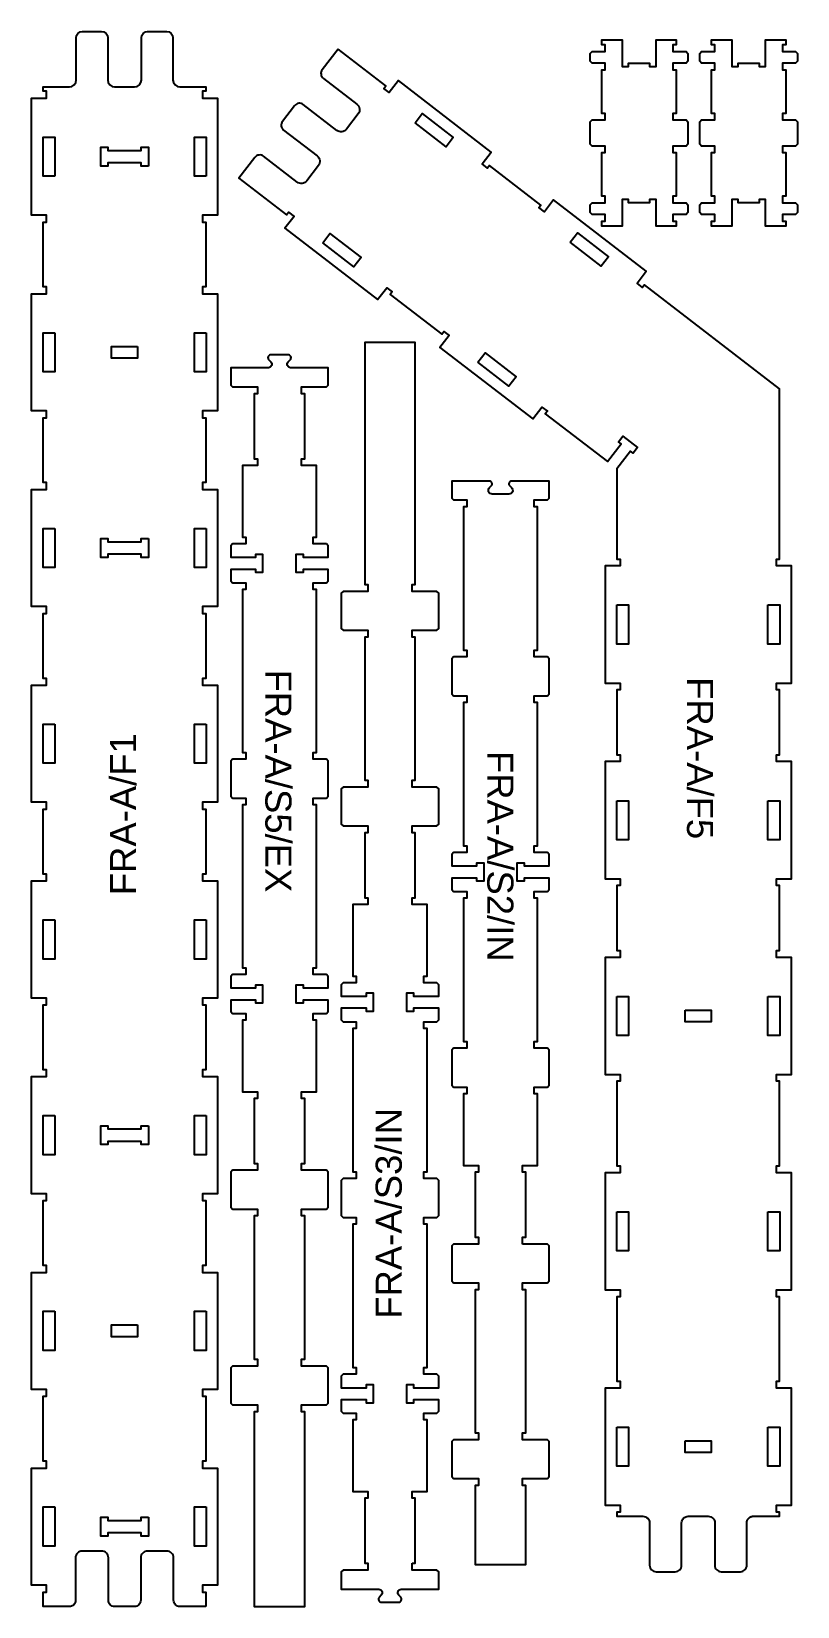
# Model space of a CAD drawing. Header units: millimetres. Extents: x 213 to 1387, y 193 to 2607.
import ezdxf

# ---------------------------------------------------------------- set-up
doc = ezdxf.new("R2010")
doc.units = ezdxf.units.MM
for name, color, linetype, true_color in [('1_ANYTOOL_1MMDEEP_INSIDE', 2, 'Continuous', 0xffff00), ('3_ANYTOOL_CUTTHROUGH_INSID', 4, 'Continuous', 0x00ffff), ('6_ANYTOOL_CUTTHROUGH_OUTSI', 5, 'Continuous', 0x0000ff)]:
    doc.layers.add(name, color=color, linetype=linetype, true_color=true_color)
doc.styles.add('textstyle11', font='standard')
doc.styles.add('textstyle12', font='standard')
doc.styles.add('textstyle13', font='standard')
doc.styles.add('textstyle14', font='standard')
doc.styles.add('textstyle15', font='standard')

msp = doc.modelspace()

# ---------------------------------------------------------------- linework, layer by layer
at = {"layer": '3_ANYTOOL_CUTTHROUGH_INSID'}
for points in [[(800.9, 2467.1), (811.9, 2481.3), (859.4, 2444.7), (848.5, 2430.5)], [(248.5, 2385.4), (230.5, 2385.4), (230.5, 2445.4), (248.5, 2445.4)], [(480.5, 2385.4), (462.5, 2385.4), (462.5, 2445.4), (480.5, 2445.4)], [(392, 2400.9), (381, 2400.9), (381, 2405.9), (330, 2405.9), (330, 2400.9), (319, 2400.9), (319, 2429.9), (330, 2429.9), (330, 2424.9), (381, 2424.9), (381, 2429.9), (392, 2429.9)], [(659.4, 2283.2), (670.4, 2297.4), (718, 2260.9), (707, 2246.6)], [(1038.7, 2284.1), (1049.7, 2298.4), (1097.2, 2261.8), (1086.2, 2247.6)], [(248.5, 2145.4), (248.5, 2085.4), (230.5, 2085.4), (230.5, 2145.4)], [(480.5, 2145.4), (480.5, 2085.4), (462.5, 2085.4), (462.5, 2145.4)], [(375.5, 2124.4), (375.5, 2106.4), (335.5, 2106.4), (335.5, 2124.4)], [(897.2, 2100.3), (908.2, 2114.5), (955.8, 2077.9), (944.8, 2063.7)], [(248.5, 1845.4), (248.5, 1785.4), (230.5, 1785.4), (230.5, 1845.4)], [(480.5, 1845.4), (480.5, 1785.4), (462.5, 1785.4), (462.5, 1845.4)], [(392, 1829.9), (392, 1800.9), (381, 1800.9), (381, 1805.9), (330, 1805.9), (330, 1800.9), (319, 1800.9), (319, 1829.9), (330, 1829.9), (330, 1824.9), (381, 1824.9), (381, 1829.9)], [(1110, 1728.1), (1128, 1728.1), (1128, 1668.1), (1110, 1668.1)], [(1342, 1728.1), (1360, 1728.1), (1360, 1668.1), (1342, 1668.1)], [(248.5, 1545.4), (248.5, 1485.4), (230.5, 1485.4), (230.5, 1545.4)], [(480.5, 1545.4), (480.5, 1485.4), (462.5, 1485.4), (462.5, 1545.4)], [(1110, 1428.1), (1128, 1428.1), (1128, 1368.1), (1110, 1368.1)], [(1342, 1428.1), (1360, 1428.1), (1360, 1368.1), (1342, 1368.1)], [(248.5, 1245.4), (248.5, 1185.4), (230.5, 1185.4), (230.5, 1245.4)], [(480.5, 1245.4), (480.5, 1185.4), (462.5, 1185.4), (462.5, 1245.4)], [(1110, 1128.1), (1128, 1128.1), (1128, 1068.1), (1110, 1068.1)], [(1342, 1128.1), (1360, 1128.1), (1360, 1068.1), (1342, 1068.1)], [(1215, 1107.1), (1255, 1107.1), (1255, 1089.1), (1215, 1089.1)], [(248.5, 945.4), (248.5, 885.4), (230.5, 885.4), (230.5, 945.4)], [(480.5, 945.4), (480.5, 885.4), (462.5, 885.4), (462.5, 945.4)], [(392, 929.9), (392, 900.9), (381, 900.9), (381, 905.9), (330, 905.9), (330, 900.9), (319, 900.9), (319, 929.9), (330, 929.9), (330, 924.9), (381, 924.9), (381, 929.9)], [(1110, 798), (1128, 798), (1128, 738), (1110, 738)], [(1342, 798), (1360, 798), (1360, 738), (1342, 738)], [(248.5, 645.4), (248.5, 585.4), (230.5, 585.4), (230.5, 645.4)], [(480.5, 645.4), (480.5, 585.4), (462.5, 585.4), (462.5, 645.4)], [(375.5, 624.4), (375.5, 606.4), (335.5, 606.4), (335.5, 624.4)], [(1110, 468), (1128, 468), (1128, 408), (1110, 408)], [(1342, 468), (1360, 468), (1360, 408), (1342, 408)], [(1215, 447), (1255, 447), (1255, 429), (1215, 429)], [(248.5, 345.4), (248.5, 285.4), (230.5, 285.4), (230.5, 345.4)], [(480.5, 345.4), (480.5, 285.4), (462.5, 285.4), (462.5, 345.4)], [(392, 329.9), (392, 300.9), (381, 300.9), (381, 305.9), (330, 305.9), (330, 300.9), (319, 300.9), (319, 329.9), (330, 329.9), (330, 324.9), (381, 324.9), (381, 329.9)]]:
    msp.add_lwpolyline(points, close=True, dxfattribs=at)
at = {"layer": '6_ANYTOOL_CUTTHROUGH_OUTSI'}
for points in [[(480.2, 192.9), (440.2, 192.9, -0.414214), (430.7, 202.4), (430.7, 267.4, 0.414214), (420.2, 277.9), (390.7, 277.9, 0.414214), (380.2, 267.4), (380.2, 202.4, -0.414214), (370.7, 192.9), (340.2, 192.9, -0.414214), (330.7, 202.4), (330.7, 267.4, 0.414214), (320.2, 277.9), (290.7, 277.9, 0.414214), (280.2, 267.4), (280.2, 202.4, -0.414214), (270.7, 192.9), (230.7, 192.9), (230.7, 215.1), (235.7, 215.1), (235.7, 225.6), (212.7, 225.6), (212.7, 405.1), (235.7, 405.1), (235.7, 415.6), (230.7, 415.6), (230.7, 515.1), (235.7, 515.1), (235.7, 525.6), (212.7, 525.6), (212.7, 705.1), (235.7, 705.1), (235.7, 715.6), (230.7, 715.6), (230.7, 815.1), (235.7, 815.1), (235.7, 825.6), (212.7, 825.6), (212.7, 1005.1), (235.7, 1005.1), (235.7, 1015.6), (230.7, 1015.6), (230.7, 1115.1), (235.7, 1115.1), (235.7, 1125.6), (212.7, 1125.6), (212.7, 1305.1), (235.7, 1305.1), (235.7, 1315.6), (230.7, 1315.6), (230.7, 1415.1), (235.7, 1415.1), (235.7, 1425.6), (212.7, 1425.6), (212.7, 1605.1), (235.7, 1605.1), (235.7, 1615.6), (230.7, 1615.6), (230.7, 1715.1), (235.7, 1715.1), (235.7, 1725.6), (212.7, 1725.6), (212.7, 1905.1), (235.7, 1905.1), (235.7, 1915.6), (230.7, 1915.6), (230.7, 2015.1), (235.7, 2015.1), (235.7, 2025.6), (212.7, 2025.6), (212.7, 2205.1), (235.7, 2205.1), (235.7, 2215.6), (230.7, 2215.6), (230.7, 2315.1), (235.7, 2315.1), (235.7, 2325.6), (212.7, 2325.6), (212.7, 2505.1), (235.7, 2505.1), (235.7, 2515.6), (230.7, 2515.6), (230.7, 2522.1), (270.8, 2522.1), (274.6, 2522.9), (278.2, 2525.2), (280.5, 2528.8), (281.2, 2532.6), (281.2, 2597.6), (281.9, 2601.1), (284, 2604.3), (287.3, 2606.5), (290.8, 2607.1), (320.2, 2607.1), (323.7, 2606.5), (327, 2604.3), (329.1, 2601.1), (329.7, 2597.6), (329.7, 2532.6), (330.5, 2528.8), (332.8, 2525.2), (336.4, 2522.9), (340.2, 2522.1), (370.8, 2522.1), (374.6, 2522.9), (378.2, 2525.2), (380.5, 2528.8), (381.2, 2532.6), (381.2, 2597.6), (381.9, 2601.1), (384, 2604.3), (387.3, 2606.5), (390.8, 2607.1), (420.2, 2607.1), (423.7, 2606.5), (427, 2604.3), (429.1, 2601.1), (429.7, 2597.6), (429.7, 2532.6), (430.5, 2528.8), (432.8, 2525.2), (436.4, 2522.9), (440.2, 2522.1), (480.2, 2522.1), (480.2, 2515.6), (475.2, 2515.6), (475.2, 2505.1), (498.2, 2505.1), (498.2, 2325.6), (475.2, 2325.6), (475.2, 2315.1), (480.2, 2315.1), (480.2, 2215.6), (475.2, 2215.6), (475.2, 2205.1), (498.2, 2205.1), (498.2, 2025.6), (475.2, 2025.6), (475.2, 2015.1), (480.2, 2015.1), (480.2, 1915.6), (475.2, 1915.6), (475.2, 1905.1), (498.2, 1905.1), (498.2, 1725.6), (475.2, 1725.6), (475.2, 1715.1), (480.2, 1715.1), (480.2, 1615.6), (475.2, 1615.6), (475.2, 1605.1), (498.2, 1605.1), (498.2, 1425.6), (475.2, 1425.6), (475.2, 1415.1), (480.2, 1415.1), (480.2, 1315.6), (475.2, 1315.6), (475.2, 1305.1), (498.2, 1305.1), (498.2, 1125.6), (475.2, 1125.6), (475.2, 1115.1), (480.2, 1115.1), (480.2, 1015.6), (475.2, 1015.6), (475.2, 1005.1), (498.2, 1005.1), (498.2, 825.6), (475.2, 825.6), (475.2, 815.1), (480.2, 815.1), (480.2, 715.6), (475.2, 715.6), (475.2, 705.1), (498.2, 705.1), (498.2, 525.6), (475.2, 525.6), (475.2, 515.1), (480.2, 515.1), (480.2, 415.6), (475.2, 415.6), (475.2, 405.1), (498.2, 405.1), (498.2, 225.6), (475.2, 225.6), (475.2, 215.1), (480.2, 215.1)], [(682.9, 2580.2), (658.5, 2548.5, 0.414214), (660.3, 2535.2), (711.8, 2495.5, -0.414214), (713.7, 2480.8), (695.7, 2457.4, -0.414214), (681, 2455.5), (629.5, 2495.2, 0.414214), (616.2, 2493.4), (597.6, 2469.2, 0.414214), (599.3, 2455.9), (650.8, 2416.3, -0.414214), (652.7, 2401.6), (634.8, 2378.2, -0.414214), (620, 2376.3), (568.5, 2415.9, 0.414214), (555.2, 2414.2), (530.8, 2382.4), (603.9, 2326.2), (607, 2330.2), (615.3, 2323.8), (601.3, 2305.5), (743.5, 2196.1), (757.6, 2214.3), (765.9, 2207.9), (762.8, 2204), (841.7, 2143.3), (844.8, 2147.3), (853.1, 2140.9), (839, 2122.6), (981.3, 2013.2), (995.3, 2031.4), (1003.7, 2025), (1000.6, 2021), (1095.7, 1947.9), (1116.7, 1975.3), (1112.8, 1978.3), (1119.2, 1986.6), (1141.8, 1969.2), (1135.4, 1960.9), (1131.4, 1964), (1110.3, 1936.5), (1110.3, 1798.4), (1115.3, 1798.4), (1115.3, 1787.9), (1092.3, 1787.9), (1092.3, 1608.4), (1115.3, 1608.4), (1115.3, 1597.9), (1110.3, 1597.9), (1110.3, 1498.4), (1115.3, 1498.4), (1115.3, 1487.9), (1092.3, 1487.9), (1092.3, 1308.4), (1115.3, 1308.4), (1115.3, 1297.9), (1110.3, 1297.9), (1110.3, 1198.4), (1115.3, 1198.4), (1115.3, 1187.9), (1092.3, 1187.9), (1092.3, 1008.4), (1115.3, 1008.4), (1115.3, 997.9), (1110.3, 997.9), (1110.3, 868.3), (1115.3, 868.3), (1115.3, 857.8), (1092.3, 857.8), (1092.3, 678.3), (1115.3, 678.3), (1115.3, 667.8), (1110.3, 667.8), (1110.3, 538.2), (1115.3, 538.2), (1115.3, 527.7), (1092.3, 527.7), (1092.3, 348.2), (1115.3, 348.2), (1115.3, 337.7), (1110.3, 337.7), (1110.3, 331.2), (1150.3, 331.2, -0.414214), (1160.5, 321), (1160.5, 256, 0.414214), (1170.3, 246.2), (1199.8, 246.2, 0.414214), (1209.5, 256), (1209.5, 321, -0.414214), (1219.8, 331.2), (1250.3, 331.2, -0.414214), (1260.5, 321), (1260.5, 256, 0.414214), (1270.3, 246.2), (1299.8, 246.2, 0.414214), (1309.5, 256), (1309.5, 321), (1309.5, 321.2), (1309.5, 321.4), (1309.5, 321.6), (1309.5, 321.9), (1309.6, 322.1), (1309.6, 322.3), (1309.6, 322.6), (1309.7, 322.8), (1309.7, 323.1), (1309.8, 323.3), (1309.8, 323.5), (1309.9, 323.8), (1310, 324), (1310.1, 324.3), (1310.1, 324.5), (1310.2, 324.7), (1310.3, 325), (1310.4, 325.2), (1310.5, 325.4), (1310.7, 325.7), (1310.8, 325.9), (1310.9, 326.1), (1311, 326.3), (1311.2, 326.6), (1311.3, 326.8), (1311.5, 327), (1311.6, 327.2), (1311.8, 327.4), (1312, 327.6), (1312.1, 327.8), (1312.3, 328), (1312.5, 328.2), (1312.7, 328.4), (1312.9, 328.6), (1313.1, 328.7), (1313.3, 328.9), (1313.5, 329.1), (1313.7, 329.2), (1313.9, 329.4), (1314.1, 329.5), (1314.4, 329.7), (1314.6, 329.8), (1314.8, 329.9), (1315.1, 330.1), (1315.3, 330.2), (1315.5, 330.3), (1315.7, 330.4), (1316, 330.5), (1316.2, 330.6), (1316.5, 330.7), (1316.7, 330.7), (1316.9, 330.8), (1317.2, 330.9), (1317.4, 330.9), (1317.7, 331), (1317.9, 331), (1318.1, 331.1), (1318.4, 331.1), (1318.6, 331.1), (1318.8, 331.2), (1319.1, 331.2), (1319.3, 331.2), (1319.5, 331.2), (1319.8, 331.2), (1359.8, 331.2), (1359.8, 337.7), (1354.8, 337.7), (1354.8, 348.2), (1377.8, 348.2), (1377.8, 527.7), (1354.8, 527.7), (1354.8, 538.2), (1359.8, 538.2), (1359.8, 667.8), (1354.8, 667.8), (1354.8, 678.3), (1377.8, 678.3), (1377.8, 857.8), (1354.8, 857.8), (1354.8, 868.3), (1359.8, 868.3), (1359.8, 997.9), (1354.8, 997.9), (1354.8, 1008.4), (1377.8, 1008.4), (1377.8, 1187.9), (1354.8, 1187.9), (1354.8, 1198.4), (1359.8, 1198.4), (1359.8, 1297.9), (1354.8, 1297.9), (1354.8, 1308.4), (1377.8, 1308.4), (1377.8, 1487.9), (1354.8, 1487.9), (1354.8, 1498.4), (1359.8, 1498.4), (1359.8, 1597.9), (1354.8, 1597.9), (1354.8, 1608.4), (1377.8, 1608.4), (1377.8, 1787.9), (1354.8, 1787.9), (1354.8, 1798.4), (1359.8, 1798.4), (1359.8, 2059.6), (1152.7, 2218.8), (1149.7, 2214.8), (1141.4, 2221.2), (1155.4, 2239.5), (1013.1, 2348.9), (999.1, 2330.7), (990.8, 2337.1), (993.8, 2341), (915, 2401.7), (911.9, 2397.8), (903.6, 2404.2), (917.6, 2422.4), (775.3, 2531.8), (761.3, 2513.6), (753, 2520), (756, 2524)], [(796.2, 259.3), (801.2, 259.3), (801.2, 358.8), (796.2, 358.8), (796.2, 369.3), (819.2, 369.3), (819.2, 478.8), (814.2, 478.8), (814.2, 489.3), (834.4, 489.3), (837.2, 492.2), (837.2, 509.8), (798.7, 509.8), (798.7, 504.8), (788.2, 504.8), (788.2, 533.3), (798.7, 533.3), (798.7, 528.3), (837.2, 528.3), (837.2, 546), (834.4, 548.8), (814.2, 548.8), (814.2, 559.3), (819.2, 559.3), (819.2, 778.8), (814.2, 778.8), (814.2, 789.3), (834.4, 789.3), (837.2, 792.2), (837.2, 846), (834.4, 848.8), (814.2, 848.8), (814.2, 859.3), (819.2, 859.3), (819.2, 1078.8), (814.2, 1078.8), (814.2, 1089.3), (834.4, 1089.3), (837.2, 1092.2), (837.2, 1109.8), (798.7, 1109.8), (798.7, 1104.8), (788.2, 1104.8), (788.2, 1133.3), (798.7, 1133.3), (798.7, 1128.3), (837.2, 1128.3), (837.2, 1146), (834.4, 1148.8), (814.2, 1148.8), (814.2, 1159.3), (819.2, 1159.3), (819.2, 1268.8), (796.2, 1268.8), (796.2, 1279.3), (801.2, 1279.3), (801.2, 1378.8), (796.2, 1378.8), (796.2, 1389.3), (834.4, 1389.3), (837.2, 1392.2), (837.2, 1446), (834.4, 1448.8), (796.2, 1448.8), (796.2, 1459.3), (801.2, 1459.3), (801.2, 1678.8), (796.2, 1678.8), (796.2, 1689.3), (834.4, 1689.3), (837.2, 1692.2), (837.2, 1746), (834.4, 1748.8), (796.2, 1748.8), (796.2, 1759.3), (801.2, 1759.3), (801.2, 2130.3), (723.7, 2130.3), (723.7, 1759.3), (728.7, 1759.3), (728.7, 1748.8), (690.6, 1748.8), (687.7, 1746), (687.7, 1692.2), (690.6, 1689.3), (728.7, 1689.3), (728.7, 1678.8), (723.7, 1678.8), (723.7, 1459.3), (728.7, 1459.3), (728.7, 1448.8), (690.6, 1448.8), (687.7, 1446), (687.7, 1392.2), (690.6, 1389.3), (728.7, 1389.3), (728.7, 1378.8), (723.7, 1378.8), (723.7, 1279.3), (728.7, 1279.3), (728.7, 1268.8), (705.7, 1268.8), (705.7, 1159.3), (710.7, 1159.3), (710.7, 1148.8), (690.6, 1148.8), (687.7, 1146), (687.7, 1128.3), (726.2, 1128.3), (726.2, 1133.3), (736.7, 1133.3), (736.7, 1104.8), (726.2, 1104.8), (726.2, 1109.8), (687.7, 1109.8), (687.7, 1092.2), (690.6, 1089.3), (710.7, 1089.3), (710.7, 1078.8), (705.7, 1078.8), (705.7, 859.3), (710.7, 859.3), (710.7, 848.8), (690.6, 848.8), (687.7, 846), (687.7, 792.2), (690.6, 789.3), (710.7, 789.3), (710.7, 778.8), (705.7, 778.8), (705.7, 559.3), (710.7, 559.3), (710.7, 548.8), (690.6, 548.8), (687.7, 546), (687.7, 528.3), (726.2, 528.3), (726.2, 533.3), (736.7, 533.3), (736.7, 504.8), (726.2, 504.8), (726.2, 509.8), (687.7, 509.8), (687.7, 492.2), (690.6, 489.3), (710.7, 489.3), (710.7, 478.8), (705.7, 478.8), (705.7, 369.3), (728.7, 369.3), (728.7, 358.8), (723.7, 358.8), (723.7, 259.3), (728.7, 259.3), (728.7, 248.8), (690.6, 248.8), (687.7, 246), (687.7, 219.3), (745.4, 219.3, -0.668179), (749.1, 210.4), (746.2, 207.4, 0.668179), (749.6, 199.3), (775.4, 199.3, 0.668179), (778.8, 207.4), (775.9, 210.4, -0.668179), (779.6, 219.3), (837.2, 219.3), (837.2, 246), (834.4, 248.8), (796.2, 248.8)], [(664.9, 1821.7), (644.7, 1821.7), (644.7, 1832.2), (649.7, 1832.2), (649.7, 1941.7), (626.7, 1941.7), (626.7, 1952.2), (631.7, 1952.2), (631.7, 2051.7), (626.7, 2051.7), (626.7, 2062.2), (664.9, 2062.2), (667.7, 2065), (667.7, 2091.7), (610.1, 2091.7, -0.668179), (606.4, 2100.6), (609.3, 2103.6, 0.668179), (605.9, 2111.7), (580.1, 2111.7, 0.668179), (576.7, 2103.6), (579.6, 2100.6, -0.668179), (575.9, 2091.7), (518.2, 2091.7), (518.2, 2065), (521.1, 2062.2), (559.2, 2062.2), (559.2, 2051.7), (554.2, 2051.7), (554.2, 1952.2), (559.2, 1952.2), (559.2, 1941.7), (536.2, 1941.7), (536.2, 1832.2), (541.2, 1832.2), (541.2, 1821.7), (521.1, 1821.7), (518.2, 1818.8), (518.2, 1801.2), (556.7, 1801.2), (556.7, 1806.2), (567.2, 1806.2), (567.2, 1777.7), (556.7, 1777.7), (556.7, 1782.7), (518.2, 1782.7), (518.2, 1765), (521.1, 1762.2), (541.2, 1762.2), (541.2, 1751.7), (536.2, 1751.7), (536.2, 1502.1), (541.2, 1502.1), (541.2, 1491.6), (521.1, 1491.6), (518.2, 1488.7), (518.2, 1434.9), (521.1, 1432.1), (541.2, 1432.1), (541.2, 1421.6), (536.2, 1421.6), (536.2, 1172), (541.2, 1172), (541.2, 1161.5), (521.1, 1161.5), (518.2, 1158.6), (518.2, 1141), (556.7, 1141), (556.7, 1146), (567.2, 1146), (567.2, 1117.5), (556.7, 1117.5), (556.7, 1122.5), (518.2, 1122.5), (518.2, 1104.8), (521.1, 1102), (541.2, 1102), (541.2, 1091.5), (536.2, 1091.5), (536.2, 982), (559.2, 982), (559.2, 971.5), (554.2, 971.5), (554.2, 872), (559.2, 872), (559.2, 861.5), (521.1, 861.5), (518.2, 858.6), (518.2, 804.8), (521.1, 802), (559.2, 802), (559.2, 791.5), (554.2, 791.5), (554.2, 572), (559.2, 572), (559.2, 561.5), (521.1, 561.5), (518.2, 558.6), (518.2, 504.8), (521.1, 502), (559.2, 502), (559.2, 491.5), (554.2, 491.5), (554.2, 192.9), (631.7, 192.9), (631.7, 491.5), (626.7, 491.5), (626.7, 502), (664.9, 502), (667.7, 504.8), (667.7, 558.6), (664.9, 561.5), (626.7, 561.5), (626.7, 572), (631.7, 572), (631.7, 791.5), (626.7, 791.5), (626.7, 802), (664.9, 802), (667.7, 804.8), (667.7, 858.6), (664.9, 861.5), (626.7, 861.5), (626.7, 872), (631.7, 872), (631.7, 971.5), (626.7, 971.5), (626.7, 982), (649.7, 982), (649.7, 1091.5), (644.7, 1091.5), (644.7, 1102), (664.9, 1102), (667.7, 1104.8), (667.7, 1122.5), (629.2, 1122.5), (629.2, 1117.5), (618.7, 1117.5), (618.7, 1146), (629.2, 1146), (629.2, 1141), (667.7, 1141), (667.7, 1158.6), (664.9, 1161.5), (644.7, 1161.5), (644.7, 1172), (649.7, 1172), (649.7, 1421.6), (644.7, 1421.6), (644.7, 1432.1), (664.9, 1432.1), (667.7, 1434.9), (667.7, 1488.7), (664.9, 1491.6), (644.7, 1491.6), (644.7, 1502.1), (649.7, 1502.1), (649.7, 1751.7), (644.7, 1751.7), (644.7, 1762.2), (664.9, 1762.2), (667.7, 1765), (667.7, 1782.7), (629.2, 1782.7), (629.2, 1777.7), (618.7, 1777.7), (618.7, 1806.2), (629.2, 1806.2), (629.2, 1801.2), (667.7, 1801.2), (667.7, 1818.8)], [(965.6, 748.5), (965.6, 759), (970.6, 759), (970.6, 858.5), (965.6, 858.5), (965.6, 869), (988.6, 869), (988.6, 978.5), (983.6, 978.5), (983.6, 989), (1003.8, 989), (1006.6, 991.9), (1006.6, 1045.7), (1003.8, 1048.5), (983.6, 1048.5), (983.6, 1059), (988.6, 1059), (988.6, 1278.5), (983.6, 1278.5), (983.6, 1289), (1003.8, 1289), (1006.6, 1291.9), (1006.6, 1309.5), (968.1, 1309.5), (968.1, 1304.5), (957.6, 1304.5), (957.6, 1333), (968.1, 1333), (968.1, 1328), (1006.6, 1328), (1006.6, 1345.7), (1003.8, 1348.5), (983.6, 1348.5), (983.6, 1359), (988.6, 1359), (988.6, 1578.5), (983.6, 1578.5), (983.6, 1589), (1003.8, 1589), (1006.6, 1591.9), (1006.6, 1645.7), (1003.8, 1648.5), (983.6, 1648.5), (983.6, 1659), (988.6, 1659), (988.6, 1878.5), (983.6, 1878.5), (983.6, 1889), (1003.8, 1889), (1006.6, 1891.9), (1006.6, 1918), (949, 1918, 0.668179), (946, 1910.8), (948.9, 1907.9, -0.668179), (944.8, 1898), (919, 1898, -0.668179), (914.9, 1907.9), (917.8, 1910.8, 0.668179), (914.8, 1918), (857.1, 1918), (857.1, 1891.9), (860, 1889), (880.1, 1889), (880.1, 1878.5), (875.1, 1878.5), (875.1, 1659), (880.1, 1659), (880.1, 1648.5), (860, 1648.5), (857.1, 1645.7), (857.1, 1591.9), (860, 1589), (880.1, 1589), (880.1, 1578.5), (875.1, 1578.5), (875.1, 1359), (880.1, 1359), (880.1, 1348.5), (860, 1348.5), (857.1, 1345.7), (857.1, 1328), (895.6, 1328), (895.6, 1333), (906.1, 1333), (906.1, 1304.5), (895.6, 1304.5), (895.6, 1309.5), (857.1, 1309.5), (857.1, 1291.9), (860, 1289), (880.1, 1289), (880.1, 1278.5), (875.1, 1278.5), (875.1, 1059), (880.1, 1059), (880.1, 1048.5), (860, 1048.5), (857.1, 1045.7), (857.1, 991.9), (860, 989), (880.1, 989), (880.1, 978.5), (875.1, 978.5), (875.1, 869), (898.1, 869), (898.1, 858.5), (893.1, 858.5), (893.1, 759), (898.1, 759), (898.1, 748.5), (860, 748.5), (857.1, 745.7), (857.1, 691.9), (860, 689), (898.1, 689), (898.1, 678.5), (893.1, 678.5), (893.1, 459), (898.1, 459), (898.1, 448.5), (860, 448.5), (857.1, 445.7), (857.1, 391.9), (860, 389), (898.1, 389), (898.1, 378.5), (893.1, 378.5), (893.1, 257.5), (970.6, 257.5), (970.6, 378.5), (965.6, 378.5), (965.6, 389), (1003.8, 389), (1006.6, 391.9), (1006.6, 445.7), (1003.8, 448.5), (965.6, 448.5), (965.6, 459), (970.6, 459), (970.6, 678.5), (965.6, 678.5), (965.6, 689), (1003.8, 689), (1006.6, 691.9), (1006.6, 745.7), (1003.8, 748.5)]]:
    msp.add_lwpolyline(points, format="xyb", close=True, dxfattribs=at)
for points in [[(1069.3, 2329.5), (1069.3, 2341.5), (1072.3, 2344.5), (1092.3, 2344.5), (1092.3, 2354.5), (1087.3, 2354.5), (1087.3, 2421.5), (1092.3, 2421.5), (1092.3, 2431.5), (1072.3, 2431.5), (1069.3, 2434.5), (1069.3, 2468.5), (1072.3, 2471.5), (1092.3, 2471.5), (1092.3, 2481.5), (1087.3, 2481.5), (1087.3, 2548.5), (1092.3, 2548.5), (1092.3, 2558.5), (1072.3, 2558.5), (1069.3, 2561.5), (1069.3, 2573.5), (1072.3, 2576.5), (1092.3, 2576.5), (1092.3, 2586.5), (1087.3, 2586.5), (1087.3, 2594.5), (1118.3, 2594.5), (1118.3, 2553.5), (1128.3, 2553.5), (1128.3, 2558.5), (1160.3, 2558.5), (1160.3, 2553.5), (1170.3, 2553.5), (1170.3, 2594.5), (1201.3, 2594.5), (1201.3, 2586.5), (1196.3, 2586.5), (1196.3, 2576.5), (1216.3, 2576.5), (1219.3, 2573.5), (1219.3, 2561.5), (1216.3, 2558.5), (1196.3, 2558.5), (1196.3, 2548.5), (1201.3, 2548.5), (1201.3, 2481.5), (1196.3, 2481.5), (1196.3, 2471.5), (1216.3, 2471.5), (1219.3, 2468.5), (1219.3, 2434.5), (1216.3, 2431.5), (1196.3, 2431.5), (1196.3, 2421.5), (1201.3, 2421.5), (1201.3, 2354.5), (1196.3, 2354.5), (1196.3, 2344.5), (1216.3, 2344.5), (1219.3, 2341.5), (1219.3, 2329.5), (1216.3, 2326.5), (1196.3, 2326.5), (1196.3, 2316.5), (1201.3, 2316.5), (1201.3, 2308.5), (1170.3, 2308.5), (1170.3, 2349.5), (1160.3, 2349.5), (1160.3, 2344.5), (1128.3, 2344.5), (1128.3, 2349.5), (1118.3, 2349.5), (1118.3, 2308.5), (1087.3, 2308.5), (1087.3, 2316.5), (1092.3, 2316.5), (1092.3, 2326.5), (1072.3, 2326.5)], [(1237.3, 2329.5), (1237.3, 2341.5), (1240.3, 2344.5), (1260.3, 2344.5), (1260.3, 2354.5), (1255.3, 2354.5), (1255.3, 2421.5), (1260.3, 2421.5), (1260.3, 2431.5), (1240.3, 2431.5), (1237.3, 2434.5), (1237.3, 2468.5), (1240.3, 2471.5), (1260.3, 2471.5), (1260.3, 2481.5), (1255.3, 2481.5), (1255.3, 2548.5), (1260.3, 2548.5), (1260.3, 2558.5), (1240.3, 2558.5), (1237.3, 2561.5), (1237.3, 2573.5), (1240.3, 2576.5), (1260.3, 2576.5), (1260.3, 2586.5), (1255.3, 2586.5), (1255.3, 2594.5), (1286.3, 2594.5), (1286.3, 2553.5), (1296.3, 2553.5), (1296.3, 2558.5), (1328.3, 2558.5), (1328.3, 2553.5), (1338.3, 2553.5), (1338.3, 2594.5), (1369.3, 2594.5), (1369.3, 2586.5), (1364.3, 2586.5), (1364.3, 2576.5), (1384.3, 2576.5), (1387.3, 2573.5), (1387.3, 2561.5), (1384.3, 2558.5), (1364.3, 2558.5), (1364.3, 2548.5), (1369.3, 2548.5), (1369.3, 2481.5), (1364.3, 2481.5), (1364.3, 2471.5), (1384.3, 2471.5), (1387.3, 2468.5), (1387.3, 2434.5), (1384.3, 2431.5), (1364.3, 2431.5), (1364.3, 2421.5), (1369.3, 2421.5), (1369.3, 2354.5), (1364.3, 2354.5), (1364.3, 2344.5), (1384.3, 2344.5), (1387.3, 2341.5), (1387.3, 2329.5), (1384.3, 2326.5), (1364.3, 2326.5), (1364.3, 2316.5), (1369.3, 2316.5), (1369.3, 2308.5), (1338.3, 2308.5), (1338.3, 2349.5), (1328.3, 2349.5), (1328.3, 2344.5), (1296.3, 2344.5), (1296.3, 2349.5), (1286.3, 2349.5), (1286.3, 2308.5), (1255.3, 2308.5), (1255.3, 2316.5), (1260.3, 2316.5), (1260.3, 2326.5), (1240.3, 2326.5)]]:
    msp.add_lwpolyline(points, close=True, dxfattribs=at)

# ---------------------------------------------------------------- texts
at = {"layer": '1_ANYTOOL_1MMDEEP_INSIDE', "char_height": 40, "attachment_point": 1}
for s, insert, width, rotation, style in [('\\fArial;FRA-A/S5/EX', (611.3, 1629.1), 373.735, 270, 'textstyle12'), ('\\fArial;FRA-A/F5', (1257.8, 1617.4), 279.277, 270, 'textstyle14'), ('\\fArial;FRA-A/F1', (333.2, 1283.2), 271.566, 90, 'textstyle13'), ('\\fArial;FRA-A/S2/IN', (951.6, 1504.3), 351.084, 270, 'textstyle11'), ('\\fArial;FRA-A/S3/IN', (740.5, 634), 351.084, 90, 'textstyle15')]:
    msp.add_mtext(s, dxfattribs=dict(at, insert=insert, width=width, rotation=rotation, style=style))

doc.saveas('drawing.dxf')
